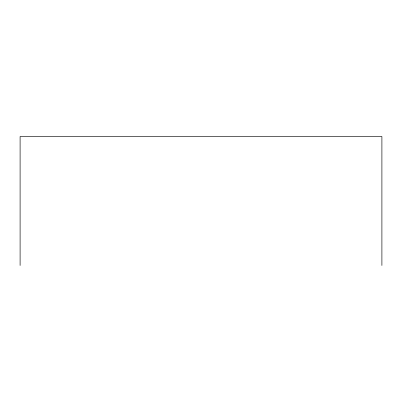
<?xml version="1.0" encoding="UTF-8"?>
<svg xmlns="http://www.w3.org/2000/svg" width="402" height="402" viewBox="0 0 402 402"><rect width="100%" height="100%" fill="white"/><g stroke="black" fill="none" stroke-linecap="round" stroke-linejoin="round"><path stroke-width="0.6" d="M381.9 265.496L381.9 136.504L20.1 136.504L20.1 265.496"/></g></svg>
